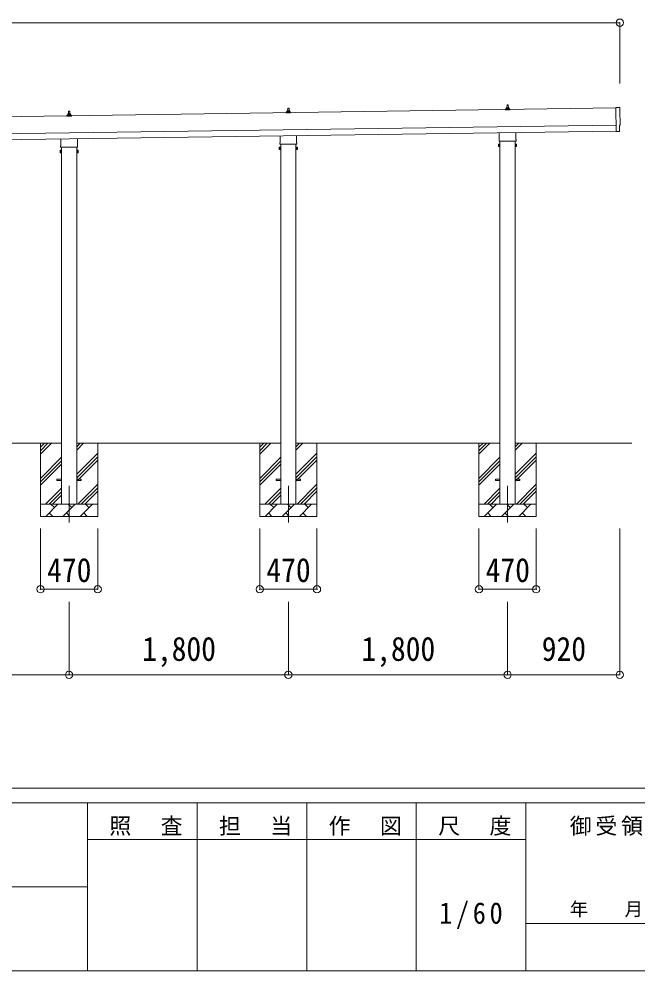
# Model space of a CAD drawing. Units: millimetres at full size, sheet at 1:60. Extents: x -16864 to 16864, y -11640 to 11640.
# Drawn here: x 4841 to 9922, y -11640 to -3825 of the extents above; entities that cross this region are included whole.
import ezdxf
from ezdxf.enums import TextEntityAlignment as Align

# ---------------------------------------------------------------- set-up
doc = ezdxf.new("R2010")
doc.units = ezdxf.units.MM
doc.header["$LTSCALE"] = 60
doc.header["$PDMODE"] = 32
doc.header["$PDSIZE"] = 60
doc.linetypes.add('CHAIN1', pattern=[8, 5, -1, 1, -1])
for name, color, linetype, lineweight in [('0-1_Defpoints', 7, 'CHAIN1', 9), ('0-2_TEXT1', 4, 'Continuous', 9), ('0-3_SHAPE', 7, 'Continuous', 9), ('0-8_TABLE1', 6, 'Continuous', 9), ('F-0', 7, 'Continuous', 9)]:
    doc.layers.add(name, color=color, linetype=linetype, lineweight=lineweight)
doc.styles.add('ＭＳ ゴシック', font='')
doc.styles.get('ＭＳ ゴシック').set_extended_font_data('MS Gothic')

msp = doc.modelspace()

# ---------------------------------------------------------------- linework, layer by layer
at = {"layer": '0-1_Defpoints'}
for p, q in [((5251.91, -7657.66), (5251.91, -8006.66)), ((7051.91, -7657.66), (7051.91, -8006.66)), ((8851.91, -7657.66), (8851.91, -8006.66))]:
    msp.add_line(p, q, dxfattribs=at)
at = {"layer": '0-2_TEXT1'}
for p, q in [((8846.22, -4554.83), (8846.94, -4531.31)), ((8847.94, -4530.33), (8856.49, -4530.33)), ((8857.49, -4531.31), (8858.22, -4554.83)), ((9739.61, -4555), (4374.66, -4631.65)), ((5242.22, -4610.48), (5242.22, -4606.26)), ((5243.22, -4606.26), (5261.22, -4606.26)), ((5246.22, -4606.26), (5246.94, -4582.74)), ((5247.94, -4581.76), (5256.49, -4581.76)), ((5257.49, -4582.74), (5258.22, -4606.26)), ((5262.22, -4610.48), (5262.22, -4606.26)), ((7033.97, -4596.05), (7033.97, -4588.34)), ((7070.47, -4596.05), (7033.97, -4596.05)), ((7034.35, -4587.55), (7070.09, -4587.55)), ((7034.73, -4587.36), (7041.45, -4585.73)), ((7041.84, -4585.55), (7062.6, -4585.55)), ((7042.22, -4584.76), (7042.22, -4580.55)), ((7043.22, -4580.55), (7061.22, -4580.55)), ((7046.22, -4580.55), (7046.94, -4557.02)), ((7047.94, -4556.05), (7056.49, -4556.05)), ((7057.49, -4557.02), (7058.22, -4580.55)), ((7062.22, -4584.76), (7062.22, -4580.55)), ((7069.7, -4587.36), (7062.98, -4585.73)), ((7070.47, -4596.05), (7070.47, -4588.34)), ((8833.97, -4570.33), (8833.97, -4562.62)), ((8870.47, -4570.33), (8833.97, -4570.33)), ((8834.35, -4561.83), (8870.09, -4561.83)), ((8834.73, -4561.65), (8841.45, -4560.02)), ((8841.84, -4559.83), (8862.6, -4559.83)), ((8842.22, -4559.05), (8842.22, -4554.83)), ((8843.22, -4554.83), (8861.22, -4554.83)), ((8862.22, -4559.05), (8862.22, -4554.83)), ((8869.7, -4561.65), (8862.98, -4560.02)), ((8870.47, -4570.33), (8870.47, -4562.62)), ((9739.54, -4549.92), (9742.38, -4748.75)), ((9771.21, -4551.12), (9739.54, -4549.92)), ((5233.97, -4621.76), (5233.97, -4614.05)), ((5270.47, -4621.76), (5233.97, -4621.76)), ((5234.35, -4613.26), (5270.09, -4613.26)), ((5234.73, -4613.08), (5241.45, -4611.45)), ((5241.84, -4611.26), (5262.6, -4611.26)), ((5269.7, -4613.08), (5262.98, -4611.45)), ((5270.47, -4621.76), (5270.47, -4614.05)), ((4376.66, -4771.63), (9741.61, -4694.99)), ((4377.37, -4821.63), (9742.32, -4744.99)), ((8783.61, -4814.32), (8783.61, -4758.68)), ((8920.21, -4756.73), (8920.21, -4814.32)), ((9760.59, -4747.59), (9742.38, -4748.76)), ((9761.26, -4748.21), (9760.59, -4747.59)), ((9762.01, -4748.47), (9768.92, -4748.01)), ((5183.61, -4865.75), (5183.61, -4810.11)), ((5320.21, -4808.16), (5320.21, -4865.75)), ((6981.91, -4848.81), (6981.91, -4843.31)), ((6983.61, -4840.04), (6983.61, -4784.39)), ((7120.21, -4782.44), (7120.21, -4840.04)), ((7121.91, -4843.31), (7121.91, -4848.81)), ((8781.91, -4823.09), (8781.91, -4817.59)), ((8919.85, -4826.59), (8783.97, -4826.59)), ((8789.41, -4826.59), (8789.41, -7807.66)), ((8914.41, -7807.66), (8914.41, -4826.59)), ((8921.91, -4817.59), (8921.91, -4823.09)), ((5177.91, -4904.02), (5178.67, -4902.71)), ((5177.91, -4904.02), (5177.91, -4921.02)), ((5177.91, -4921.02), (5178.67, -4922.34)), ((5184.91, -4907.61), (5178.67, -4907.61)), ((5184.91, -4917.43), (5178.67, -4917.43)), ((5184.91, -4922.34), (5178.67, -4922.34)), ((5181.91, -4874.52), (5181.91, -4869.02)), ((5319.85, -4878.02), (5183.97, -4878.02)), ((5187.41, -4921.72), (5184.91, -4921.72)), ((5189.41, -4878.02), (5189.41, -7807.66)), ((5314.41, -7807.66), (5314.41, -4878.02)), ((5316.41, -4921.72), (5318.91, -4921.72)), ((5318.91, -4907.61), (5325.15, -4907.61)), ((5318.91, -4917.43), (5325.15, -4917.43)), ((5318.91, -4922.34), (5325.15, -4922.34)), ((5321.91, -4869.02), (5321.91, -4874.52)), ((5325.91, -4904.02), (5325.15, -4902.71)), ((5325.91, -4921.02), (5325.15, -4922.34)), ((5325.91, -4904.02), (5325.91, -4921.02)), ((6977.91, -4878.31), (6978.67, -4876.99)), ((6977.91, -4878.31), (6977.91, -4895.31)), ((6977.91, -4895.31), (6978.67, -4896.62)), ((6984.91, -4881.9), (6978.67, -4881.9)), ((6984.91, -4891.72), (6978.67, -4891.72)), ((6984.91, -4896.62), (6978.67, -4896.62)), ((7119.85, -4852.31), (6983.97, -4852.31)), ((6987.41, -4896.01), (6984.91, -4896.01)), ((6989.41, -4852.31), (6989.41, -7807.66)), ((7114.41, -7807.66), (7114.41, -4852.31)), ((7116.41, -4896.01), (7118.91, -4896.01)), ((7118.91, -4881.9), (7125.15, -4881.9)), ((7118.91, -4891.72), (7125.15, -4891.72)), ((7118.91, -4896.62), (7125.15, -4896.62)), ((7125.91, -4878.31), (7125.15, -4876.99)), ((7125.91, -4895.31), (7125.15, -4896.62)), ((7125.91, -4878.31), (7125.91, -4895.31)), ((8777.91, -4852.59), (8778.67, -4851.28)), ((8777.91, -4852.59), (8777.91, -4869.59)), ((8777.91, -4869.59), (8778.67, -4870.91)), ((8784.91, -4856.19), (8778.67, -4856.19)), ((8784.91, -4866), (8778.67, -4866)), ((8784.91, -4870.91), (8778.67, -4870.91)), ((8787.41, -4870.29), (8784.91, -4870.29)), ((8916.41, -4870.29), (8918.91, -4870.29)), ((8918.91, -4856.19), (8925.15, -4856.19)), ((8918.91, -4866), (8925.15, -4866)), ((8918.91, -4870.91), (8925.15, -4870.91)), ((8925.91, -4852.59), (8925.15, -4851.28)), ((8925.91, -4869.59), (8925.15, -4870.91)), ((8925.91, -4852.59), (8925.91, -4869.59)), ((5151.91, -7603.16), (5189.41, -7603.16)), ((5151.91, -7612.16), (5151.91, -7603.16)), ((5151.91, -7603.16), (5189.41, -7603.16)), ((5151.91, -7612.16), (5151.91, -7603.16)), ((5151.91, -7612.16), (5189.41, -7612.16)), ((5151.91, -7612.16), (5189.41, -7612.16)), ((5314.41, -7603.16), (5351.91, -7603.16)), ((5314.41, -7603.16), (5351.91, -7603.16)), ((5314.41, -7612.16), (5351.91, -7612.16)), ((5314.41, -7612.16), (5351.91, -7612.16)), ((5351.91, -7612.16), (5351.91, -7603.16)), ((5351.91, -7612.16), (5351.91, -7603.16)), ((6951.91, -7603.16), (6989.41, -7603.16)), ((6951.91, -7612.16), (6951.91, -7603.16)), ((6951.91, -7603.16), (6989.41, -7603.16)), ((6951.91, -7612.16), (6951.91, -7603.16)), ((6951.91, -7612.16), (6989.41, -7612.16)), ((6951.91, -7612.16), (6989.41, -7612.16)), ((7114.41, -7603.16), (7151.91, -7603.16)), ((7114.41, -7603.16), (7151.91, -7603.16)), ((7114.41, -7612.16), (7151.91, -7612.16)), ((7114.41, -7612.16), (7151.91, -7612.16)), ((7151.91, -7612.16), (7151.91, -7603.16)), ((7151.91, -7612.16), (7151.91, -7603.16)), ((8751.91, -7603.16), (8789.41, -7603.16)), ((8751.91, -7612.16), (8751.91, -7603.16)), ((8751.91, -7603.16), (8789.41, -7603.16)), ((8751.91, -7612.16), (8751.91, -7603.16)), ((8751.91, -7612.16), (8789.41, -7612.16)), ((8751.91, -7612.16), (8789.41, -7612.16)), ((8914.41, -7603.16), (8951.91, -7603.16)), ((8914.41, -7603.16), (8951.91, -7603.16)), ((8914.41, -7612.16), (8951.91, -7612.16)), ((8914.41, -7612.16), (8951.91, -7612.16)), ((8951.91, -7612.16), (8951.91, -7603.16)), ((8951.91, -7612.16), (8951.91, -7603.16))]:
    msp.add_line(p, q, dxfattribs=at)
for points in [[(9771.72, -4744.98), (9771.04, -4697.96), (9771.65, -4697.95)], [(5184.91, -4922.34), (5184.91, -4902.71), (5178.67, -4902.71)], [(5184.91, -4921.72), (5184.91, -4903.32), (5187.41, -4903.32)], [(5318.91, -4921.72), (5318.91, -4903.32), (5316.41, -4903.32)], [(5318.91, -4922.34), (5318.91, -4902.71), (5325.15, -4902.71)], [(6984.91, -4896.62), (6984.91, -4876.99), (6978.67, -4876.99)], [(6984.91, -4896.01), (6984.91, -4877.61), (6987.41, -4877.61)], [(7118.91, -4896.01), (7118.91, -4877.61), (7116.41, -4877.61)], [(7118.91, -4896.62), (7118.91, -4876.99), (7125.15, -4876.99)], [(8784.91, -4870.91), (8784.91, -4851.28), (8778.67, -4851.28)], [(8784.91, -4870.29), (8784.91, -4851.89), (8787.41, -4851.89)], [(8918.91, -4870.29), (8918.91, -4851.89), (8916.41, -4851.89)], [(8918.91, -4870.91), (8918.91, -4851.28), (8925.15, -4851.28)]]:
    msp.add_lwpolyline(points, dxfattribs=at)
for points in [[(5187.41, -4923.02), (5187.41, -4902.02), (5189.41, -4902.02), (5189.41, -4923.02)], [(5316.41, -4923.02), (5316.41, -4902.02), (5314.41, -4902.02), (5314.41, -4923.02)], [(6987.41, -4897.31), (6987.41, -4876.31), (6989.41, -4876.31), (6989.41, -4897.31)], [(7116.41, -4897.31), (7116.41, -4876.31), (7114.41, -4876.31), (7114.41, -4897.31)], [(8787.41, -4871.59), (8787.41, -4850.59), (8789.41, -4850.59), (8789.41, -4871.59)], [(8916.41, -4871.59), (8916.41, -4850.59), (8914.41, -4850.59), (8914.41, -4871.59)]]:
    msp.add_lwpolyline(points, close=True, dxfattribs=at)
for centre, radius, start, end in [((8847.94, -4531.33), 1, 90, 178.60509), ((8856.49, -4531.33), 1, 1.39491, 90), ((5241.22, -4610.48), 1, 283.62699, 0), ((5246.3, -4606.9), 4.13, 90, 171.17633), ((5243.22, -4607.26), 1, 90, 180), ((5247.94, -4582.76), 1, 90, 178.60509), ((5255.55, -4606.26), 4.83, 133.60282, 180), ((5248.88, -4606.26), 4.83, 0, 46.39718), ((5256.49, -4582.76), 1, 1.39491, 90), ((5258.13, -4606.9), 4.13, 8.82367, 90), ((5261.22, -4607.26), 1, 0, 90), ((5263.22, -4610.48), 1, 180, 256.37301), ((7034.97, -4588.34), 1, 103.62699, 180), ((7041.22, -4584.76), 1, 283.62699, 0), ((7046.3, -4581.18), 4.13, 90, 171.17633), ((7043.22, -4581.55), 1, 90, 180), ((7047.94, -4557.05), 1, 90, 178.60509), ((7055.55, -4580.55), 4.83, 133.60282, 180), ((7048.88, -4580.55), 4.83, 0, 46.39718), ((7056.49, -4557.05), 1, 1.39491, 90), ((7058.13, -4581.18), 4.13, 8.82367, 90), ((7061.22, -4581.55), 1, 0, 90), ((7063.22, -4584.76), 1, 180, 256.37301), ((7069.47, -4588.34), 1, 0, 76.37301), ((8834.97, -4562.62), 1, 103.62699, 180), ((8841.22, -4559.05), 1, 283.62699, 0), ((8846.3, -4555.47), 4.13, 90, 171.17633), ((8843.22, -4555.83), 1, 90, 180), ((8855.55, -4554.83), 4.83, 133.60282, 180), ((8848.88, -4554.83), 4.83, 0, 46.39718), ((8858.13, -4555.47), 4.13, 8.82367, 90), ((8861.22, -4555.83), 1, 0, 90), ((8863.22, -4559.05), 1, 180, 256.37301), ((8869.47, -4562.62), 1, 0, 76.37301), ((5234.97, -4614.05), 1, 103.62699, 180), ((5269.47, -4614.05), 1, 0, 76.37301), ((9761.94, -4747.48), 1, 227.3164, 273.81435), ((6985.91, -4843.31), 4, 125.09963, 180), ((7117.91, -4843.31), 4, 0, 54.90037), ((8785.91, -4817.59), 4, 125.09963, 180), ((8785.91, -4823.09), 4, 180, 194.47751), ((8785.91, -4823.09), 4, 194.47751, 241.04498), ((8917.91, -4823.09), 4, 298.95502, 345.52249), ((8917.91, -4817.59), 4, 0, 54.90037), ((8917.91, -4823.09), 4, 345.52249, 0), ((5182.26, -4905.16), 4.34, 145.61575, 214.38425), ((5194.15, -4912.52), 16.24, 162.41205, 197.58795), ((5182.26, -4919.88), 4.34, 145.61575, 214.38425), ((5185.91, -4869.02), 4, 125.09963, 180), ((5185.91, -4874.52), 4, 180, 194.47751), ((5185.91, -4874.52), 4, 194.47751, 241.04498), ((5317.91, -4874.52), 4, 298.95502, 345.52249), ((5317.91, -4869.02), 4, 0, 54.90037), ((5317.91, -4874.52), 4, 345.52249, 0), ((5309.67, -4912.52), 16.24, 342.41205, 17.58795), ((5321.57, -4905.16), 4.34, 325.61575, 34.38425), ((5321.57, -4919.88), 4.34, 325.61575, 34.38425), ((6982.26, -4879.45), 4.34, 145.61575, 214.38425), ((6994.15, -4886.81), 16.24, 162.41205, 197.58795), ((6982.26, -4894.17), 4.34, 145.61575, 214.38425), ((6985.91, -4848.81), 4, 180, 194.47751), ((6985.91, -4848.81), 4, 194.47751, 241.04498), ((7117.91, -4848.81), 4, 298.95502, 345.52249), ((7117.91, -4848.81), 4, 345.52249, 0), ((7109.67, -4886.81), 16.24, 342.41205, 17.58795), ((7121.57, -4879.45), 4.34, 325.61575, 34.38425), ((7121.57, -4894.17), 4.34, 325.61575, 34.38425), ((8794.15, -4861.09), 16.24, 162.41205, 197.58795), ((8782.26, -4853.73), 4.34, 145.61575, 214.38425), ((8782.26, -4868.45), 4.34, 145.61575, 214.38425), ((8909.67, -4861.09), 16.24, 342.41205, 17.58795), ((8921.57, -4853.73), 4.34, 325.61575, 34.38425), ((8921.57, -4868.45), 4.34, 325.61575, 34.38425)]:
    msp.add_arc(centre, radius, start, end, dxfattribs=at)
for centre, major_axis, ratio, start_param, end_param in [((9771.01, -4554.11), (3, -0.04), 0.99863, 6.2683889, 7.8016218), ((14537.39, -4556.46), (-4762.89, -68.04), 0.99863, 6.268406, 6.2977043), ((9768.71, -4745.02), (2.21, -2.04), 0.9974, 5.5252311, 7.0411395), ((9771.58, -4693.55), (4.41, -0.06), 0.99863, 4.712389, 6.2976778)]:
    msp.add_ellipse(centre, major_axis=major_axis, ratio=ratio, start_param=start_param, end_param=end_param, dxfattribs=at)
at = {"layer": '0-3_SHAPE'}
for p, q in [((5189.41, -7307.66), (3514.41, -7307.66)), ((5016.91, -7307.66), (5016.91, -7907.66)), ((5016.91, -7341.15), (5050.39, -7307.66)), ((5016.91, -7369.43), (5078.68, -7307.66)), ((5016.91, -7397.71), (5106.96, -7307.66)), ((6989.41, -7307.66), (5314.41, -7307.66)), ((5314.41, -7336.49), (5343.24, -7307.66)), ((5314.41, -7364.77), (5371.52, -7307.66)), ((5486.91, -7307.66), (5486.91, -7907.66)), ((6816.91, -7307.66), (6816.91, -7907.66)), ((6816.91, -7341.15), (6850.39, -7307.66)), ((6816.91, -7369.43), (6878.68, -7307.66)), ((6816.91, -7397.71), (6906.96, -7307.66)), ((8789.41, -7307.66), (7114.41, -7307.66)), ((7114.41, -7336.49), (7143.24, -7307.66)), ((7114.41, -7364.77), (7171.52, -7307.66)), ((7286.91, -7307.66), (7286.91, -7907.66)), ((8616.91, -7307.66), (8616.91, -7907.66)), ((8616.91, -7341.15), (8650.39, -7307.66)), ((8616.91, -7369.43), (8678.68, -7307.66)), ((8616.91, -7397.71), (8706.96, -7307.66)), ((9871.31, -7307.66), (8914.41, -7307.66)), ((8914.41, -7336.49), (8943.24, -7307.66)), ((8914.41, -7364.77), (8971.52, -7307.66)), ((9086.91, -7307.66), (9086.91, -7907.66)), ((5016.91, -7595.7), (5189.41, -7423.2)), ((5314.41, -7562.76), (5486.91, -7390.26)), ((5314.41, -7591.05), (5486.91, -7418.55)), ((6816.91, -7595.7), (6989.41, -7423.2)), ((7114.41, -7562.76), (7286.91, -7390.26)), ((7114.41, -7591.05), (7286.91, -7418.55)), ((8616.91, -7595.7), (8789.41, -7423.2)), ((8914.41, -7562.76), (9086.91, -7390.26)), ((8914.41, -7591.05), (9086.91, -7418.55)), ((5016.91, -7623.99), (5189.41, -7451.49)), ((5016.91, -7652.27), (5189.41, -7479.77)), ((5314.41, -7619.33), (5486.91, -7446.83)), ((6816.91, -7623.99), (6989.41, -7451.49)), ((6816.91, -7652.27), (6989.41, -7479.77)), ((7114.41, -7619.33), (7286.91, -7446.83)), ((8616.91, -7623.99), (8789.41, -7451.49)), ((8616.91, -7652.27), (8789.41, -7479.77)), ((8914.41, -7619.33), (9086.91, -7446.83)), ((5324.07, -7807.66), (5486.91, -7644.82)), ((7124.07, -7807.66), (7286.91, -7644.82)), ((8924.07, -7807.66), (9086.91, -7644.82)), ((5059.51, -7807.66), (5189.41, -7677.76)), ((5087.79, -7807.66), (5189.41, -7706.05)), ((5116.08, -7807.66), (5189.41, -7734.33)), ((5352.35, -7807.66), (5486.91, -7673.11)), ((5380.64, -7807.66), (5486.91, -7701.39)), ((6859.51, -7807.66), (6989.41, -7677.76)), ((6887.79, -7807.66), (6989.41, -7706.05)), ((6916.08, -7807.66), (6989.41, -7734.33)), ((7152.35, -7807.66), (7286.91, -7673.11)), ((7180.64, -7807.66), (7286.91, -7701.39)), ((8659.51, -7807.66), (8789.41, -7677.76)), ((8687.79, -7807.66), (8789.41, -7706.05)), ((8716.08, -7807.66), (8789.41, -7734.33)), ((8952.35, -7807.66), (9086.91, -7673.11)), ((8980.64, -7807.66), (9086.91, -7701.39)), ((5016.91, -7807.66), (5486.91, -7807.66)), ((5060.49, -7907.66), (5160.49, -7807.66)), ((5131.94, -7836.22), (5103.38, -7807.66)), ((5201.91, -7907.66), (5301.91, -7807.66)), ((5273.36, -7836.22), (5244.8, -7807.66)), ((5343.33, -7907.66), (5443.33, -7807.66)), ((5414.78, -7836.22), (5386.23, -7807.66)), ((6816.91, -7807.66), (7286.91, -7807.66)), ((6860.49, -7907.66), (6960.49, -7807.66)), ((6931.94, -7836.22), (6903.38, -7807.66)), ((7001.91, -7907.66), (7101.91, -7807.66)), ((7073.36, -7836.22), (7044.8, -7807.66)), ((7143.33, -7907.66), (7243.33, -7807.66)), ((7214.78, -7836.22), (7186.23, -7807.66)), ((8616.91, -7807.66), (9086.91, -7807.66)), ((8660.49, -7907.66), (8760.49, -7807.66)), ((8731.94, -7836.22), (8703.38, -7807.66)), ((8801.91, -7907.66), (8901.91, -7807.66)), ((8873.36, -7836.22), (8844.8, -7807.66)), ((8943.33, -7907.66), (9043.33, -7807.66)), ((9014.78, -7836.22), (8986.23, -7807.66)), ((5089.04, -7879.11), (5117.6, -7907.66)), ((5230.46, -7879.11), (5259.02, -7907.66)), ((5371.89, -7879.11), (5400.44, -7907.66)), ((6889.04, -7879.11), (6917.6, -7907.66)), ((7030.46, -7879.11), (7059.02, -7907.66)), ((7171.89, -7879.11), (7200.44, -7907.66)), ((8689.04, -7879.11), (8717.6, -7907.66)), ((8830.46, -7879.11), (8859.02, -7907.66)), ((8971.89, -7879.11), (9000.44, -7907.66)), ((5486.91, -7907.66), (5016.91, -7907.66)), ((7286.91, -7907.66), (6816.91, -7907.66)), ((9086.91, -7907.66), (8616.91, -7907.66))]:
    msp.add_line(p, q, dxfattribs=at)
at = {"layer": '0-8_TABLE1'}
for p, q in [((9772.62, -3855.02), (-1066.3, -3855.02)), ((9772.62, -3855.02), (9772.62, -4355.02)), ((5016.91, -8506.66), (5016.91, -8006.66)), ((5486.91, -8506.66), (5486.91, -8006.66)), ((6816.91, -8506.66), (6816.91, -8006.66)), ((7286.91, -8506.66), (7286.91, -8006.66)), ((8616.91, -8506.66), (8616.91, -8006.66)), ((9086.91, -8506.66), (9086.91, -8006.66)), ((9772.31, -9208.66), (9772.31, -8006.66)), ((5016.91, -8506.66), (5486.91, -8506.66)), ((6816.91, -8506.66), (7286.91, -8506.66)), ((8616.91, -8506.66), (9086.91, -8506.66)), ((5251.91, -9208.66), (5251.91, -8608.66)), ((7051.91, -9208.66), (7051.91, -8608.66)), ((8851.91, -9208.66), (8851.91, -8608.66)), ((5251.91, -9208.66), (3451.91, -9208.66)), ((7051.91, -9208.66), (5251.91, -9208.66)), ((8851.91, -9208.66), (7051.91, -9208.66)), ((9772.31, -9208.66), (8851.91, -9208.66))]:
    msp.add_line(p, q, dxfattribs=at)
for p in [(9772.62, -3855.02), (5016.91, -8506.66), (5486.91, -8506.66), (6816.91, -8506.66), (7286.91, -8506.66), (8616.91, -8506.66), (9086.91, -8506.66), (5251.91, -9208.66), (7051.91, -9208.66), (8851.91, -9208.66), (9772.31, -9208.66)]:
    msp.add_point(p, dxfattribs=at)
at = {"layer": 'F-0', "color": 5, "lineweight": 5}
for p, q in [((-16864.12, -10140), (16015.88, -10140)), ((-16864.12, -10260), (10682.37, -10260)), ((5402.37, -10260), (5402.37, -11640)), ((6302.37, -10260), (6302.37, -11640)), ((7202.37, -10260), (7202.37, -11640)), ((8102.36, -10260), (8102.36, -11640)), ((9002.37, -10260), (9002.37, -11640)), ((5402.37, -10560), (9002.37, -10560)), ((-6897.63, -10950), (5402.37, -10950)), ((9002.37, -11250), (10682.37, -11250)), ((-16864.12, -11640), (16015.88, -11640))]:
    msp.add_line(p, q, dxfattribs=at)

# ---------------------------------------------------------------- texts
at = {"layer": '0-8_TABLE1', "color": 7, "style": 'ＭＳ ゴシック', "width": 0.9}
for s, p in [('470', (5071.91, -8506.66)), ('470', (6871.91, -8506.66)), ('470', (8671.91, -8506.66)), ('1,800', (5851.91, -9153.66)), ('1,800', (7651.91, -9153.66)), ('920', (9132.11, -9153.66))]:
    msp.add_text(s, height=197.9, dxfattribs=at).set_placement(p, align=Align.BOTTOM_LEFT)
at = {"layer": 'F-0', "style": 'ＭＳ ゴシック'}
msp.add_text('年\u3000\u3000月\u3000\u3000日', height=110, dxfattribs=at).set_placement((9362.37, -11220), align=Align.BOTTOM_LEFT)
at = {"layer": 'F-0', "attachment_point": 7, "style": 'ＭＳ ゴシック'}
for s, insert, char_height in [('\\T1.17;照\u3000査', (5582.37, -10530), 132), ('\\T1.17;担\u3000当', (6482.37, -10530), 132), ('\\T1.17;作\u3000図', (7382.37, -10530), 132), ('\\T1.17;尺\u3000度', (8282.37, -10530), 132), ('\\T1.17;御受領印', (9362.37, -10530), 132), ('\\T1.28;\\W0.9;1/60', (8289.87, -11295), 176)]:
    msp.add_mtext(s, dxfattribs=dict(at, insert=insert, char_height=char_height))

doc.saveas('drawing.dxf')
